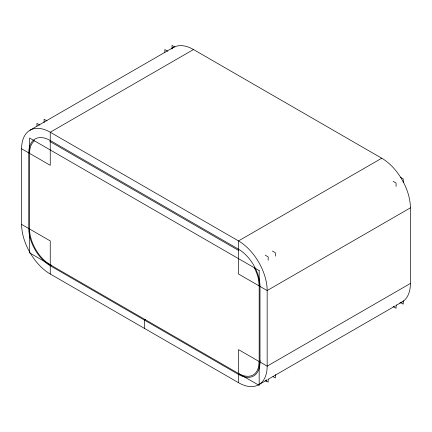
<?xml version="1.0" encoding="UTF-8"?>
<svg xmlns="http://www.w3.org/2000/svg" width="432" height="432" viewBox="0 0 432 432"><rect width="100%" height="100%" fill="white"/><g stroke="black" fill="none" stroke-linecap="round" stroke-linejoin="round"><path stroke-width="0.65" d="M34.43 140.821L33.313 141.815A29.36 16.951 60 0 0 29.581 153.382M29.992 130.226L173.232 47.525M193.493 49.534L50.247 132.235A40.516 23.393 60 0 0 21.6 148.775L21.6 224.386A40.516 23.393 60 0 0 50.247 274.007L238.507 382.698A40.516 23.393 60 0 0 267.16 366.158L410.4 283.457L410.4 207.846A40.516 23.393 60 0 0 381.753 158.225L193.493 49.534A40.516 23.393 60 0 0 171.229 48.94M50.247 265.734L238.507 374.431A30.386 17.545 60 0 0 259.994 362.021L259.994 286.411A30.386 17.545 60 0 0 238.507 249.194L50.247 140.503A30.386 17.545 60 0 0 28.76 152.906L28.76 228.523A30.386 17.545 60 0 0 50.247 265.734L51.413 265.064M381.753 158.225L238.507 240.926L50.247 132.235L50.247 165.316L21.6 148.775M145.546 319.41L144.38 320.085L144.38 328.352M410.4 207.846L267.16 290.547L238.507 274.007L238.507 240.926A40.516 23.393 60 0 1 267.16 290.547L267.16 366.158L238.507 349.618L238.507 382.698M260.28 360.914L259.178 361.552A29.23 16.875 60 0 1 238.507 373.486M258.768 384.707L266.917 379.998M268.083 379.328L395.021 306.04M396.187 305.365L402.008 302.006M174.922 47.083L172.006 45.398L172.006 48.767M400.318 177.212L403.24 178.902L403.24 182.266M167.762 51.219L164.84 49.534L164.84 52.229M393.158 181.348L396.074 183.033L396.074 186.403M400.318 302.449L403.24 304.133L403.24 300.769M393.158 306.585L396.074 308.27L396.074 304.9M47.029 120.922L44.107 119.237L44.107 122.602M272.425 251.051L275.341 252.742L275.341 256.106M39.868 125.059L36.947 123.374L36.947 126.068M265.259 255.188L268.18 256.873L268.18 260.242M49.756 141.399L238.88 250.592M21.6 224.386L50.247 240.926L50.247 274.007M273.008 376.623L275.341 377.973L275.341 374.603M265.847 380.759L268.18 382.109L268.18 379.415M265.172 380.608L266.339 381.278L266.339 379.939M254.329 267.781L255.442 270.059A29.36 16.951 60 0 1 259.173 285.935M50.247 264.789A29.23 16.875 60 0 1 29.581 228.992M410.4 283.457A40.516 23.393 60 0 1 399.778 303.037M259.178 270.578L29.581 138.024L29.581 252.86L259.178 385.414L259.178 270.578"/></g></svg>
